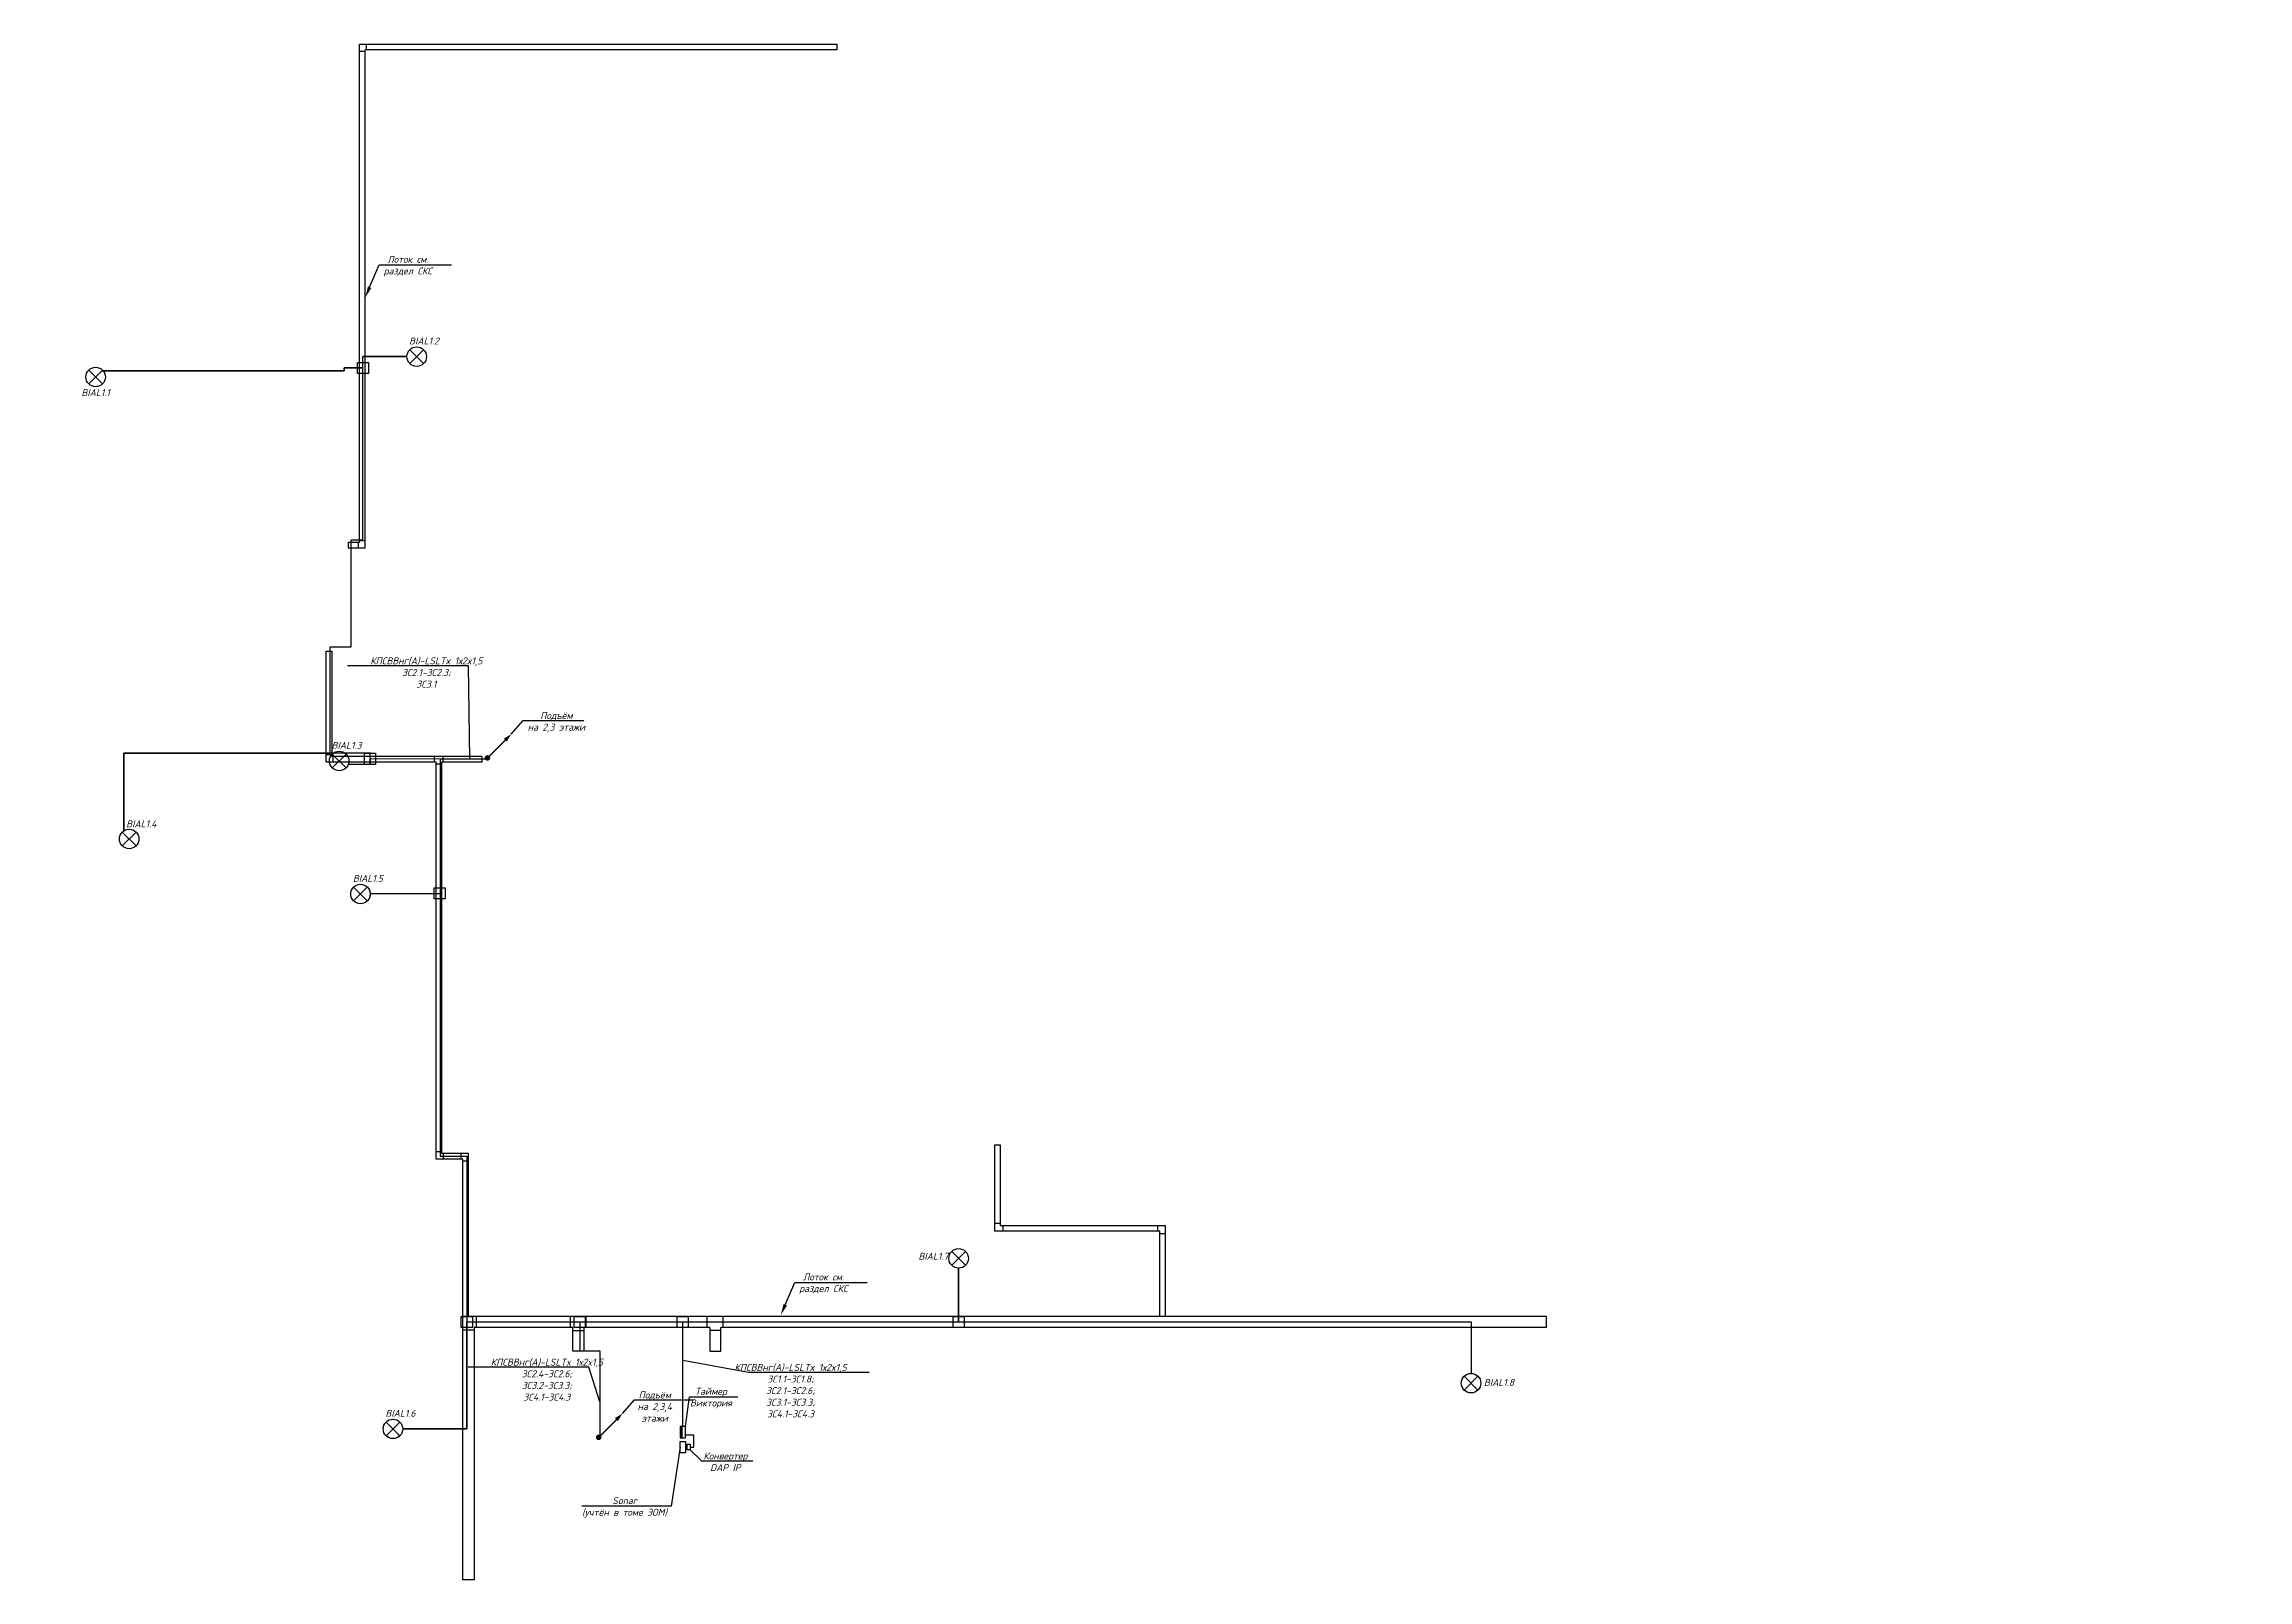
# Model space of a CAD drawing. Extents: x 69141456 to 70100388, y -33501327 to -33101377.
# Drawn here: x 69538390 to 69617376, y -33307797 to -33252763 of the extents above; entities that cross this region are included whole.
import ezdxf
from ezdxf import colors
from ezdxf.entities.mleader import LeaderData, LeaderLine
from ezdxf.math import Vec2, Vec3

# ---------------------------------------------------------------- set-up
doc = ezdxf.new("R2010")
doc.units = 0
doc.header["$LTSCALE"] = 100
for name, color, linetype in [('PDF _СКС', 1, 'Continuous'), ('PDF _СС_ЗВ_Кабель', 1, 'Continuous'), ('PDF _СС_ЗВ_Оборудование', 1, 'Continuous'), ('PDF _Текст', 7, 'Continuous'), ('СС. Текст', 7, 'Continuous')]:
    doc.layers.add(name, color=color, linetype=linetype)
for name, color, linetype, lineweight in [('СС_ЗВ_Кабель', 1, 'Continuous', 30), ('СС_ЗВ_Оборудование', 1, 'Continuous', 30), ('СС_СКК_Лоток', 170, 'Continuous', 25), ('СС_СОУЭ_Оборудование', 1, 'Continuous', 30), ('СС_ЭЧС_Кабель', 180, 'Continuous', 30)]:
    doc.layers.add(name, color=color, linetype=linetype, lineweight=lineweight)
doc.styles.add('ISOCPEUR', font='isocpeui.ttf', dxfattribs={"height": 250})

# ---------------------------------------------------------------- blocks, each defined once
blk = doc.blocks.new('1й этаж лоток')
at = {"layer": 'СС_СКК_Лоток'}
for p, q in [((313033, -83464), (313033, -65611)), ((313033, -65611), (330140, -65611)), ((313233, -65872), (313033, -65872)), ((330140, -65811), (313233, -65811)), ((313233, -83664), (313233, -65811)), ((313276, -65811), (313276, -65611)), ((330140, -65611), (330140, -65811)), ((312624, -83464), (313033, -83464)), ((312624, -83464), (312624, -83664)), ((312624, -83664), (313233, -83664)), ((312983, -83464), (312983, -83664)), ((313033, -83397), (313233, -83397)), ((311832, -91342), (311832, -87368)), ((311832, -87368), (312032, -87368)), ((312032, -87368), (312032, -91142)), ((312032, -91084), (311832, -91084)), ((315779, -91342), (311832, -91342)), ((315731, -91142), (312032, -91142)), ((312070, -91142), (312070, -91342)), ((315722, -91342), (315722, -91142)), ((317414, -91142), (315731, -91142)), ((315779, -105563), (315779, -91342)), ((315779, -91401), (315979, -91401)), ((315979, -105363), (315979, -91342)), ((317414, -91342), (315979, -91342)), ((316029, -91342), (316029, -91142)), ((317414, -91142), (317414, -91342)), ((315979, -105307), (315779, -105307)), ((316736, -105563), (315779, -105563)), ((316936, -105363), (315979, -105363)), ((316027, -105363), (316027, -105563)), ((316673, -105563), (316673, -105363)), ((316736, -111200), (316736, -105563)), ((316736, -105630), (316936, -105630)), ((316936, -111200), (316936, -105363)), ((335795, -108153), (335795, -105058)), ((335795, -105058), (335995, -105058)), ((335995, -105058), (335995, -107953)), ((335995, -107878), (335795, -107878)), ((341714, -108153), (335795, -108153)), ((341914, -107953), (335995, -107953)), ((336081, -107953), (336081, -108153)), ((341646, -108153), (341646, -107953)), ((341714, -111200), (341714, -108153)), ((341914, -111200), (341914, -107953)), ((341714, -108236), (341914, -108236)), ((316736, -120644), (316736, -111200)), ((355555, -111200), (316736, -111200)), ((317218, -111600), (317218, -111200)), ((320592, -111600), (320592, -111200)), ((321152, -111600), (321152, -111200)), ((325491, -111600), (325491, -111200)), ((326064, -111600), (326064, -111200)), ((355555, -111200), (355555, -111600)), ((317136, -111695), (316736, -111695)), ((320675, -111600), (317136, -111600)), ((317136, -111600), (317136, -120644)), ((320675, -112442), (320675, -111600)), ((320675, -111709), (321075, -111709)), ((325583, -111600), (321075, -111600)), ((321075, -111600), (321075, -112442)), ((325583, -111600), (325583, -112443)), ((325583, -111695), (325983, -111695)), ((355555, -111600), (325983, -111600)), ((325983, -112443), (325983, -111600)), ((321075, -112442), (320675, -112442)), ((325583, -112443), (325983, -112443)), ((317136, -120644), (316736, -120644))]:
    blk.add_line(p, q, dxfattribs=at)
blk = doc.blocks.new('*U65')
blk.add_hatch(color=256).paths.add_polyline_path([(-0.71, -0.71, 1), (0.71, 0.71, 1)])
blk.add_lwpolyline([(8.5, 8.5, 0, 1.5, 0), (6.38, 6.38, 2, 2, 0)], format="xyseb")
at = {"const_width": 0.5}
blk.add_lwpolyline([(0.5, 0.5), (6.38, 6.38)], dxfattribs=at)
blk = doc.blocks.new('_None')

msp = doc.modelspace()

# ---------------------------------------------------------------- hatches: boundary and pattern name
at = {"layer": 'СС_ЗВ_Оборудование', "ltscale": 30}
h = msp.add_hatch(dxfattribs=at)
h.set_pattern_fill('ANGLE', color=256, scale=0.6, angle=-180)
h.set_pattern_definition([(180, (5464366053.0477, 3030526659.313), (-2e-15, -4.191), [3.048, -1.143]), (270, (5464366053.0477, 3030526659.313), (4.191, -2e-15), [3.048, -1.143])])
h.paths.add_polyline_path([(69561183.1, -33302703.1), (69561279.7, -33302703.1), (69561279.7, -33302297.9), (69561183.1, -33302297.9)])

# ---------------------------------------------------------------- linework, layer by layer
at = {"color": 1}
msp.add_lwpolyline([(69561545.1, -33303036), (69561672.1, -33303036), (69561672.1, -33302613.8), (69561376.2, -33302613.8)], dxfattribs=at)
at = {"layer": 'PDF _СКС', "lineweight": 30}
for points in [[(69551498.5, -33263715.8), (69551991.6, -33264208.9)], [(69551498.5, -33264208.9), (69551991.6, -33263715.8)], [(69539990.5, -33264447.4), (69540483.6, -33264940.5)], [(69539990.5, -33264940.5), (69540483.6, -33264447.4)], [(69548718.2, -33278204.7), (69549211.4, -33278697.9)], [(69548718.2, -33278697.9), (69549211.4, -33278204.7)], [(69541192.5, -33280999.4), (69541685.7, -33281492.6)], [(69541192.5, -33281492.6), (69541685.7, -33280999.4)], [(69549481.7, -33282973.1), (69549974.9, -33283466.2)], [(69549481.7, -33283466.2), (69549974.9, -33282973.1)], [(69570920.6, -33296030.7), (69571413.7, -33296523.8)], [(69570920.6, -33296523.8), (69571413.7, -33296030.7)], [(69589285.5, -33300499.8), (69589778.7, -33300992.9)], [(69589285.5, -33300992.9), (69589778.7, -33300499.8)], [(69550647.5, -33302140.6), (69551140.6, -33302633.7)], [(69550647.5, -33302633.7), (69551140.6, -33302140.6)]]:
    msp.add_lwpolyline(points, dxfattribs=at)
for centre in [(69551746.1, -33263961.3), (69540238.1, -33264692.9), (69548965.9, -33278450.2), (69541440.2, -33281244.9), (69549729.4, -33283218.6), (69571168.2, -33296276.2), (69589533.2, -33300745.3), (69550895.1, -33302386.1)]:
    msp.add_circle(centre, 349.7, dxfattribs=at)
at = {"layer": 'PDF _СС_ЗВ_Кабель', "lineweight": 30}
for points in [[(69549619.9, -33264167.9), (69550019.5, -33264167.9), (69550019.5, -33264565.4), (69549619.9, -33264565.4)], [(69549873.7, -33278175.7), (69550273.4, -33278175.7), (69550273.4, -33278573.2), (69549873.7, -33278573.2)], [(69552366.3, -33282999.9), (69552765.9, -33282999.9), (69552765.9, -33283397.4), (69552366.3, -33283397.4)], [(69553342.6, -33298357.1), (69553742.2, -33298357.1), (69553742.2, -33298754.6), (69553342.6, -33298754.6)], [(69557386.8, -33298356.2), (69557786.5, -33298356.2), (69557786.5, -33298753.7), (69557386.8, -33298753.7)], [(69561079.8, -33298356.2), (69561479.5, -33298356.2), (69561479.5, -33298753.7), (69561079.8, -33298753.7)], [(69570968.4, -33298356.2), (69571368, -33298356.2), (69571368, -33298753.7), (69570968.4, -33298753.7)]]:
    msp.add_lwpolyline(points, close=True, dxfattribs=at)
at = {"layer": 'PDF _СС_ЗВ_Оборудование', "color": 7, "lineweight": 0, "true_color": 0xffffff}
msp.add_lwpolyline([(69550545.5, -33302387.2), (69550571, -33302253.2)], dxfattribs=at)
at = {"layer": 'PDF _СС_ЗВ_Оборудование', "lineweight": 30}
for centre in [(69551745.7, -33263961.2), (69540237.7, -33264692.8), (69548965.5, -33278450.1), (69541439.8, -33281244.9), (69549729, -33283218.5), (69571167.8, -33296276.1), (69589532.7, -33300745.2), (69550894.7, -33302386)]:
    msp.add_circle(centre, 349.3, dxfattribs=at)
at = {"layer": 'СС_ЗВ_Кабель', "color": 6}
msp.add_line((69561376.2, -33303036), (69561443, -33303036), dxfattribs=at)
at = {"layer": 'СС_ЗВ_Оборудование', "ltscale": 30}
msp.add_lwpolyline([(69561183.1, -33302296.1), (69561183.1, -33302703.1)], dxfattribs=at)
msp.add_lwpolyline([(69561183.1, -33302703.1), (69561376.2, -33302703.1), (69561376.2, -33302297.9), (69561183.1, -33302297.9)], close=True, dxfattribs=at)
at = {"layer": 'СС_СОУЭ_Оборудование'}
for points in [[(69561376.2, -33302832.1), (69561376.2, -33303240), (69561183.1, -33303240), (69561183.1, -33302832.1)], [(69561545.1, -33302934.1), (69561545.1, -33303138), (69561443, -33303138), (69561443, -33302934.1)]]:
    msp.add_lwpolyline(points, close=True, dxfattribs=at)
at = {"layer": 'СС_ЭЧС_Кабель', "color": 1}
for points in [[(69554186.1, -33278382.1), (69550073.6, -33278373.4), (69550073.6, -33278578.2), (69550073.6, -33278168.6), (69541250, -33278168.6), (69541250, -33280951.5), (69541250, -33278168.6), (69548646.5, -33278168.6), (69548646.5, -33274362.1), (69549401.7, -33274362.1), (69549401.7, -33270524.7), (69549819.7, -33270524.7), (69549819.7, -33264365.6), (69549149.4, -33264365.6), (69549149.4, -33264467.6), (69540463.4, -33264467.6), (69549149.4, -33264467.6), (69549149.4, -33264365.6), (69549819.7, -33264365.6), (69549819.7, -33263962.3), (69551396.4, -33263961.4), (69549819.7, -33263962.3), (69549819.7, -33263962.3), (69549819.7, -33263962.3), (69549819.7, -33263962.3), (69549819.7, -33263962.3), (69549819.7, -33263962.3), (69549819.7, -33263962.3)], [(69554261.7, -33278382.1), (69552580.4, -33278382.1), (69552580.4, -33292616.1), (69553542.6, -33292616.1), (69553542.6, -33298553.9), (69557586.7, -33298553.9), (69557586.7, -33299590.3), (69558311.6, -33299590.3), (69558311.6, -33302683.5)], [(69550073.6, -33278578.2), (69549290.2, -33278578.2)], [(69550077.7, -33283198.7), (69552580.4, -33283198.7)], [(69553542.6, -33298553.9), (69553542.6, -33302386), (69551244.8, -33302386.1), (69553542.6, -33302386.1), (69553542.6, -33298553.9), (69571168.2, -33298553.9), (69571168.2, -33296625.9), (69571168.2, -33298553.9), (69589532.1, -33298553.9), (69589532.6, -33300395.9)], [(69561279.7, -33302296.1), (69561279.7, -33298553.9)]]:
    msp.add_lwpolyline(points, dxfattribs=at)

# ---------------------------------------------------------------- block references
msp.add_blockref('1й этаж лоток', (69236665.5, -33187152.7))
at = {"layer": 'СС_ЭЧС_Кабель', "color": 7, "xscale": 100, "yscale": 100, "zscale": 100}
for p in [(69554281.3, -33278341.5), (69558267.2, -33302688.3)]:
    msp.add_blockref('*U65', p, dxfattribs=at)

# ---------------------------------------------------------------- texts
at = {"layer": 'PDF _Текст', "attachment_point": 7, "style": 'ISOCPEUR'}
for s, insert, char_height in [('BIAL1.2', (69551474.6, -33263528), 249.57), ('{\\fISOCPEUR|b0|i1|c204|p34;BIAL1.1}', (69539727.9, -33265376.2), 249.573), ('BIAL1.3', (69548694.4, -33278017), 249.57), ('BIAL1.4', (69541333.6, -33280831.8), 249.57), ('BIAL1.5', (69549457.9, -33282785.4), 249.57), ('BIAL1.7', (69569726, -33296325.6), 249.57), ('BIAL1.8', (69589992.8, -33300846.6), 249.57), ('BIAL1.6', (69550623.7, -33301952.9), 249.57)]:
    msp.add_mtext(s, dxfattribs=dict(at, insert=insert, char_height=char_height))

# ---------------------------------------------------------------- leaders
at = {"layer": 'СС. Текст', "lineweight": 0}
ml = msp.add_multileader_mtext('Standard', dxfattribs=at)
ml.set_content('{\\C256;КПСВВнг(А)-LSLTx 1х2x1,5}\\PЗС2.1-ЗС2.3;\\PЗС3.1', color=7, style='ISOCPEUR')
ml.set_leader_properties(color=256)
ml.build(insert=Vec2(0, 0))
ml.multileader.update_dxf_attribs({"text_left_attachment_type": 6, "text_right_attachment_type": 6, "dogleg_length": 0.1, "arrow_head_size": 0, "scale": 100})
ctx = ml.context
ctx.base_point, ctx.scale, ctx.char_height, ctx.arrow_head_size, ctx.landing_gap_size, ctx.plane_origin = Vec3(69550595.7, -33275038.2), 100, 250, 0, 0, Vec3(69550260.4, -33277548.1)
ctx.left_attachment, ctx.right_attachment, ctx.text_align_type = 6, 6, 1
notes = []
notes.append((ctx, [(1, (1, 1, 0), (69553598.5, -33275038.2), (-1, 0), 10, [(0, [(69553654.4, -33278375.9)], 0, [])])]))
ctx.mtext.insert, ctx.mtext.width, ctx.mtext.defined_height, ctx.mtext.alignment, ctx.mtext.flow_direction = Vec3(69552092.1, -33274738.2), 2756.185, 416.7, 2, 5
ml = msp.add_multileader_mtext('Standard', dxfattribs=at)
ml.set_content('{\\C256;КПСВВнг(А)-LSLTx 1х2x1,5}\\PЗС2.1', color=7, style='ISOCPEUR')
ml.set_leader_properties(color=256)
ml.build(insert=Vec2(0, 0))
ml.multileader.update_dxf_attribs({"text_left_attachment_type": 6, "text_right_attachment_type": 6, "dogleg_length": 0.1, "arrow_head_size": 0, "scale": 100})
ctx = ml.context
ctx.base_point, ctx.scale, ctx.char_height, ctx.arrow_head_size, ctx.landing_gap_size, ctx.plane_origin = Vec3(69684628.2, -33277326.1), 100, 250, 0, 0, Vec3(69684631.1, -33277744.6)
ctx.left_attachment, ctx.right_attachment, ctx.text_align_type = 6, 6, 1
notes.append((ctx, [(1, (1, 1, 0), (69687631, -33277326.1), (-1, 0), 10, [(0, [(69688575.9, -33276932.6)], 0, [])])]))
ctx.mtext.insert, ctx.mtext.width, ctx.mtext.defined_height, ctx.mtext.alignment, ctx.mtext.flow_direction = Vec3(69686124.6, -33277026.1), 2756.185, 416.7, 2, 5
ml = msp.add_multileader_mtext('Standard', dxfattribs=at)
ml.set_content('{\\C256;КПСВВнг(А)-LSLTx 1х2x1,5}\\PЗС1.1-ЗС1.8;\\PЗС2.1-ЭС2.6;\\PЗС3.1-ЗС3.3;\\PЗС4.1-ЗС4.3', color=7, style='ISOCPEUR')
ml.set_leader_properties(color=256)
ml.build(insert=Vec2(0, 0))
ml.multileader.update_dxf_attribs({"text_left_attachment_type": 6, "text_right_attachment_type": 6, "dogleg_length": 0.1, "arrow_head_size": 0, "scale": 100})
ctx = ml.context
ctx.base_point, ctx.scale, ctx.char_height, ctx.arrow_head_size, ctx.landing_gap_size, ctx.plane_origin = Vec3(69563647.9, -33300356.6), 100, 250, 0, 0, Vec3(69562592.5, -33300775.1)
ctx.left_attachment, ctx.right_attachment, ctx.text_align_type = 6, 6, 1
notes.append((ctx, [(0, (1, 1, 0), (69563637.9, -33300356.6), (1, 0), 10, [(0, [(69561279.7, -33299921.3)], 0, [])])]))
ctx.mtext.insert, ctx.mtext.width, ctx.mtext.defined_height, ctx.mtext.alignment, ctx.mtext.flow_direction = Vec3(69565144.3, -33300056.6), 4249.347, 416.7, 2, 5
ml = msp.add_multileader_mtext('Standard', dxfattribs=at)
ml.set_content('{\\C256;КПСВВнг(А)-LSLTx 1х2x1,5}\\PЗС2.4-ЗС2.6;\\PЗС3.2-ЗС3.3;\\PЗС4.1-ЗС4.3', color=7, style='ISOCPEUR')
ml.set_leader_properties(color=256)
ml.build(insert=Vec2(0, 0))
ml.multileader.update_dxf_attribs({"text_left_attachment_type": 6, "text_right_attachment_type": 6, "dogleg_length": 0.1, "arrow_head_size": 0, "scale": 100})
ctx = ml.context
ctx.base_point, ctx.scale, ctx.char_height, ctx.arrow_head_size, ctx.landing_gap_size, ctx.plane_origin = Vec3(69554914.8, -33300170), 100, 250, 0, 0, Vec3(69554917.7, -33300588.5)
ctx.left_attachment, ctx.right_attachment, ctx.text_align_type = 6, 6, 1
notes.append((ctx, [(1, (1, 1, 0), (69557917.6, -33300170), (-1, 0), 10, [(0, [(69558311.6, -33301416.3)], 0, [])])]))
ctx.mtext.insert, ctx.mtext.width, ctx.mtext.defined_height, ctx.mtext.alignment, ctx.mtext.flow_direction = Vec3(69556411.2, -33299870), 2756.185, 416.7, 2, 5
ml = msp.add_multileader_mtext('Standard', dxfattribs=at)
ml.set_content('{\\C256;Таймер \\PВиктория }', color=7, style='ISOCPEUR')
ml.set_leader_properties(color=256)
ml.build(insert=Vec2(0, 0))
ml.multileader.update_dxf_attribs({"text_left_attachment_type": 6, "text_right_attachment_type": 6, "dogleg_length": 0.1, "arrow_head_size": 0, "scale": 100})
ctx = ml.context
ctx.base_point, ctx.scale, ctx.char_height, ctx.arrow_head_size, ctx.landing_gap_size, ctx.plane_origin = Vec3(69561532.6, -33301238.9, 196.8), 100, 250, 0, 0, Vec3(69556507.4, -33304375.6, 196.8)
ctx.left_attachment, ctx.right_attachment, ctx.text_align_type = 6, 6, 1
notes.append((ctx, [(0, (1, 1, 0), (69561522.6, -33301238.9, 196.8), (1, 0), 10, [(0, [(69561376.2, -33302297.9, 196.8)], 0, [])])]))
ctx.mtext.insert, ctx.mtext.width, ctx.mtext.defined_height, ctx.mtext.alignment, ctx.mtext.flow_direction = Vec3(69562290.6, -33300913.9, 196.8), 5324.32, 917.3, 2, 5
ml = msp.add_multileader_mtext('Standard', dxfattribs=at)
ml.set_content('{\\C256;КПСВВнг(А)-LSLTx 1х2x1,5}\\PЗС2.4-ЗС2.6', color=7, style='ISOCPEUR')
ml.set_leader_properties(color=256)
ml.build(insert=Vec2(0, 0))
ml.multileader.update_dxf_attribs({"text_left_attachment_type": 6, "text_right_attachment_type": 6, "dogleg_length": 0.1, "arrow_head_size": 0, "scale": 100})
ctx = ml.context
ctx.base_point, ctx.scale, ctx.char_height, ctx.arrow_head_size, ctx.landing_gap_size, ctx.plane_origin = Vec3(69689495.8, -33303549.4), 100, 250, 0, 0, Vec3(69689498.7, -33301958.4)
ctx.left_attachment, ctx.right_attachment, ctx.text_align_type = 6, 6, 1
notes.append((ctx, [(1, (1, 1, 0), (69692498.6, -33303549.4), (-1, 0), 10, [(0, [(69693295.6, -33301043)], 0, [])])]))
ctx.mtext.insert, ctx.mtext.width, ctx.mtext.defined_height, ctx.mtext.alignment, ctx.mtext.flow_direction = Vec3(69690992.2, -33303249.4), 2756.185, 416.7, 2, 5
ml = msp.add_multileader_mtext('Standard', dxfattribs=at)
ml.set_content('{\\C256;Sonar\\P(учтён в томе ЭОМ)}', color=7, style='ISOCPEUR')
ml.set_leader_properties(color=256)
ml.build(insert=Vec2(0, 0))
ml.multileader.update_dxf_attribs({"text_left_attachment_type": 6, "text_right_attachment_type": 6, "dogleg_length": 0.1, "arrow_head_size": 0, "scale": 100})
ctx = ml.context
ctx.base_point, ctx.scale, ctx.char_height, ctx.arrow_head_size, ctx.landing_gap_size, ctx.plane_origin = Vec3(69557537, -33305156.1), 100, 250, 0, 0, Vec3(69556238.6, -33305541)
ctx.left_attachment, ctx.right_attachment, ctx.text_align_type = 6, 6, 1
notes.append((ctx, [(1, (1, 1, 0), (69560864.1, -33305156.1), (-1, 0), 10, [(0, [(69561183.1, -33303036)], 0, [])])]))
ctx.mtext.insert, ctx.mtext.width, ctx.mtext.defined_height, ctx.mtext.alignment, ctx.mtext.flow_direction = Vec3(69559195.6, -33304831.1), 3545.886, 4628.9, 2, 5
ml = msp.add_multileader_mtext('Standard', dxfattribs=at)
ml.set_content('{\\C256;Конвертер\\PDAP IP}', color=7, style='ISOCPEUR')
ml.set_leader_properties(color=256)
ml.build(insert=Vec2(0, 0))
ml.multileader.update_dxf_attribs({"text_left_attachment_type": 6, "text_right_attachment_type": 6, "dogleg_length": 0.1, "arrow_head_size": 0, "scale": 100})
ctx = ml.context
ctx.base_point, ctx.scale, ctx.char_height, ctx.arrow_head_size, ctx.landing_gap_size, ctx.plane_origin = Vec3(69561963.1, -33303530.4), 100, 250, 0, 0, Vec3(69559086.8, -33309680.9)
ctx.left_attachment, ctx.right_attachment, ctx.text_align_type = 6, 6, 1
notes.append((ctx, [(0, (1, 1, 0), (69561953.1, -33303530.4), (1, 0), 10, [(0, [(69561545.1, -33303138)], 0, [])])]))
ctx.mtext.insert, ctx.mtext.width, ctx.mtext.alignment, ctx.mtext.flow_direction = Vec3(69562807, -33303230.4), 1030.326, 2, 5
at = {"layer": 'СС_СКК_Лоток', "color": 7}
ml = msp.add_multileader_mtext('Standard', dxfattribs=at)
ml.set_content('Лоток см. раздел СКС', color=7, style='ISOCPEUR')
ml.set_leader_properties()
ml.build(insert=Vec2(0, 0))
ml.multileader.update_dxf_attribs({"text_left_attachment_type": 6, "text_right_attachment_type": 6, "dogleg_length": 100, "arrow_head_size": 400})
ctx = ml.context
ctx.base_point, ctx.char_height, ctx.arrow_head_size, ctx.landing_gap_size, ctx.plane_origin = Vec3(69550502.1, -33260677.6), 250, 400, 0, Vec3(69556439.9, -33261868.3)
ctx.left_attachment, ctx.right_attachment, ctx.text_align_type = 6, 6, 1
notes.append((ctx, [(1, (1, 1, 0), (69550402.1, -33260677.6), (1, 0), 100, [(0, [(69549901.1, -33261841.8)], 0, [])])]))
ctx.mtext.insert, ctx.mtext.width, ctx.mtext.alignment, ctx.mtext.flow_direction = Vec3(69551428.5, -33260352.6), 2467.274, 2, 5
ml = msp.add_multileader_mtext('Standard', dxfattribs=at)
ml.set_content('Лоток см. раздел СКС', color=7, style='ISOCPEUR')
ml.set_leader_properties()
ml.build(insert=Vec2(0, 0))
ml.multileader.update_dxf_attribs({"text_left_attachment_type": 6, "text_right_attachment_type": 6, "dogleg_length": 100, "arrow_head_size": 400})
ctx = ml.context
ctx.base_point, ctx.char_height, ctx.arrow_head_size, ctx.landing_gap_size, ctx.plane_origin = Vec3(69565397.9, -33297140.2), 250, 400, 0, Vec3(69571335.6, -33298330.9)
ctx.left_attachment, ctx.right_attachment, ctx.text_align_type = 6, 6, 1
notes.append((ctx, [(1, (1, 1, 0), (69565297.9, -33297140.2), (1, 0), 100, [(0, [(69564796.9, -33298304.4)], 0, [])])]))
ctx.mtext.insert, ctx.mtext.width, ctx.mtext.alignment, ctx.mtext.flow_direction = Vec3(69566324.2, -33296815.2), 2467.274, 2, 5
at = {"layer": 'СС_ЭЧС_Кабель', "color": 7, "lineweight": 0}
ml = msp.add_multileader_mtext('Standard', dxfattribs=at)
ml.set_content('Подъём\\Pна 2,3 этажи', color=7, style='ISOCPEUR')
ml.set_leader_properties()
ml.set_arrow_properties(name='NONE')
ml.build(insert=Vec2(0, 0))
ml.multileader.update_dxf_attribs({"text_left_attachment_type": 6, "text_right_attachment_type": 6, "dogleg_length": 100, "arrow_head_size": 400})
ctx = ml.context
ctx.base_point, ctx.char_height, ctx.arrow_head_size, ctx.landing_gap_size, ctx.plane_origin = Vec3(69555664.4, -33276997.4), 250, 400, 0, Vec3(69563312.1, -33278554.2)
ctx.left_attachment, ctx.right_attachment, ctx.text_align_type = 6, 6, 1
notes.append((ctx, [(1, (1, 1, 0), (69555564.4, -33276997.4), (1, 0), 100, [(0, [(69555131.3, -33277491.5)], 0, [])])]))
ctx.mtext.insert, ctx.mtext.width, ctx.mtext.alignment, ctx.mtext.flow_direction = Vec3(69556752, -33276697.4), 2407.756, 2, 5
ml = msp.add_multileader_mtext('Standard', dxfattribs=at)
ml.set_content('Подъём \\Pна 2,3,4 этажи', color=7, style='ISOCPEUR')
ml.set_leader_properties()
ml.set_arrow_properties(name='NONE')
ml.build(insert=Vec2(0, 0))
ml.multileader.update_dxf_attribs({"text_left_attachment_type": 6, "text_right_attachment_type": 6, "dogleg_length": 100, "arrow_head_size": 400})
ctx = ml.context
ctx.base_point, ctx.char_height, ctx.arrow_head_size, ctx.landing_gap_size, ctx.plane_origin = Vec3(69559650.3, -33301344.2), 250, 400, 0, Vec3(69567298, -33302900.9)
ctx.left_attachment, ctx.right_attachment, ctx.text_align_type = 6, 6, 1
notes.append((ctx, [(1, (1, 1, 0), (69559550.3, -33301344.2), (1, 0), 100, [(0, [(69559117.2, -33301838.3)], 0, [])])]))
ctx.mtext.insert, ctx.mtext.width, ctx.mtext.alignment, ctx.mtext.flow_direction = Vec3(69560278, -33301044.2), 1991.197, 2, 5
for ctx, leaders in notes:
    for number, flags, end, landing, length, lines in leaders:
        leader = LeaderData()
        leader.index, (leader.has_last_leader_line, leader.has_dogleg_vector, leader.attachment_direction) = number, flags
        leader.last_leader_point, leader.dogleg_vector, leader.dogleg_length = Vec3(end), Vec3(landing), length
        for number, points, colour, breaks in lines:
            line = LeaderLine()
            line.index, line.vertices, line.color, line.breaks = number, Vec3.list(points), colors.encode_raw_color(colour), breaks
            leader.lines.append(line)
        ctx.leaders.append(leader)

doc.saveas('drawing.dxf')
